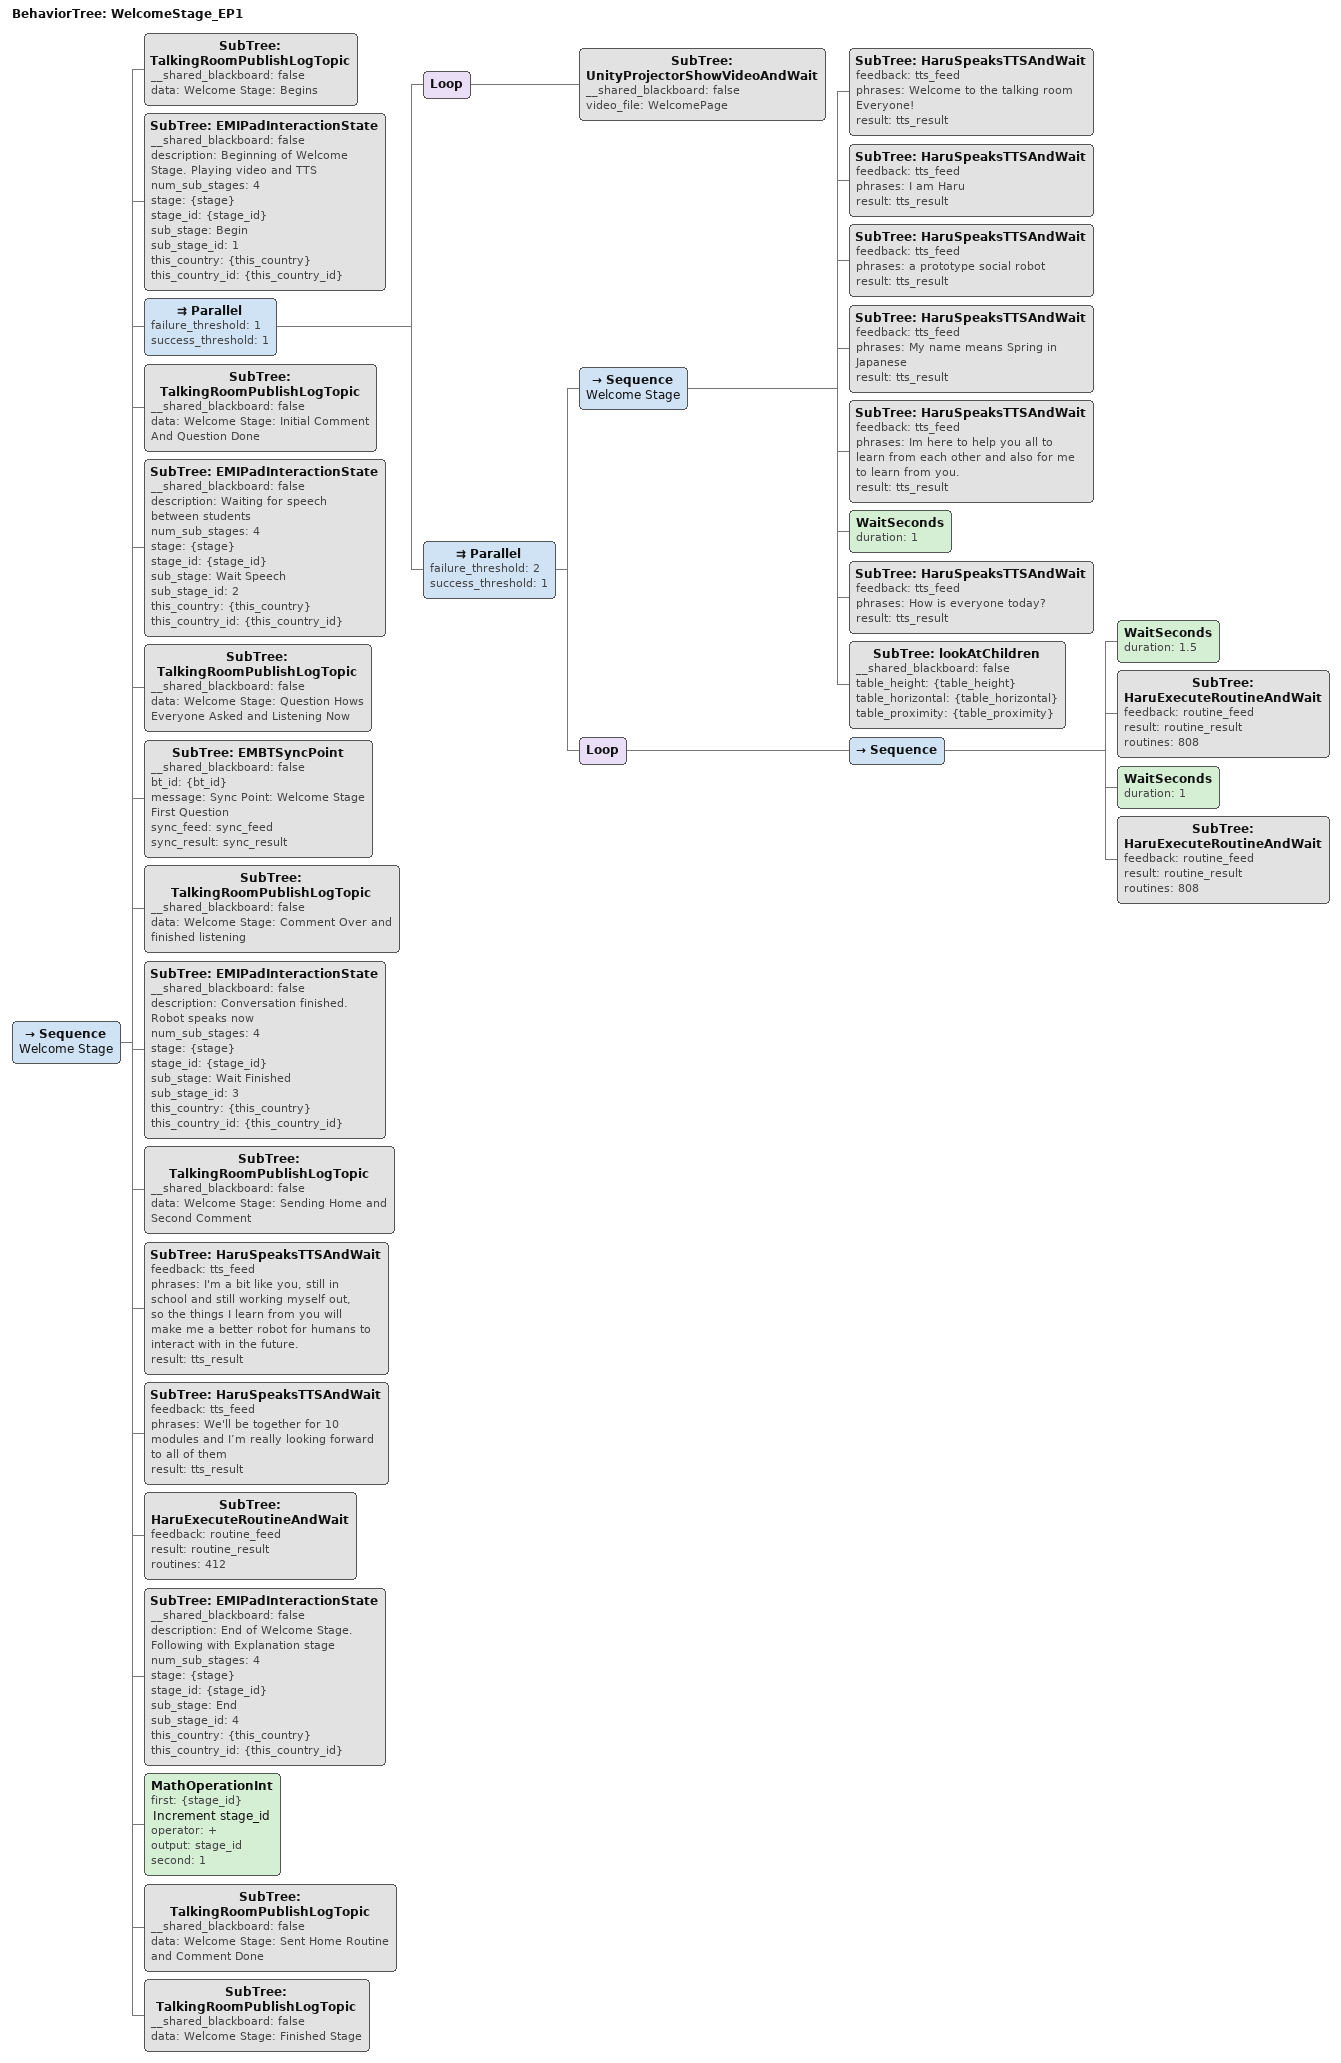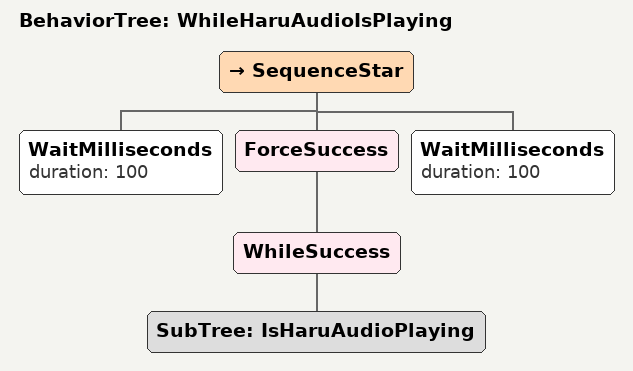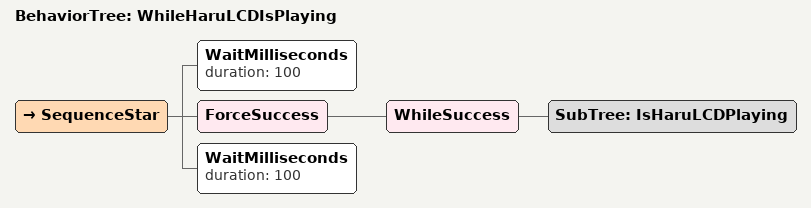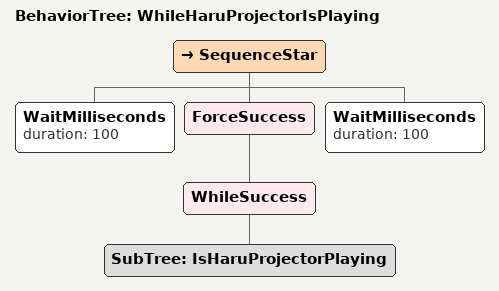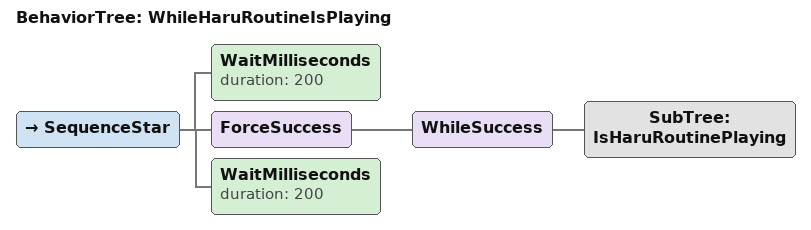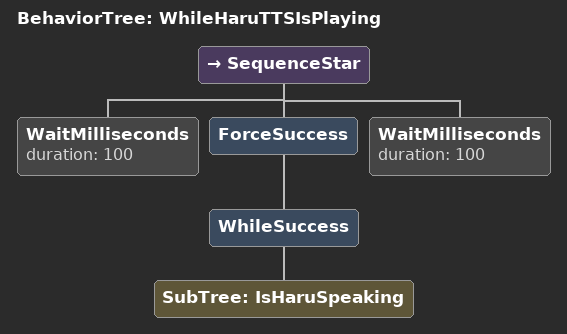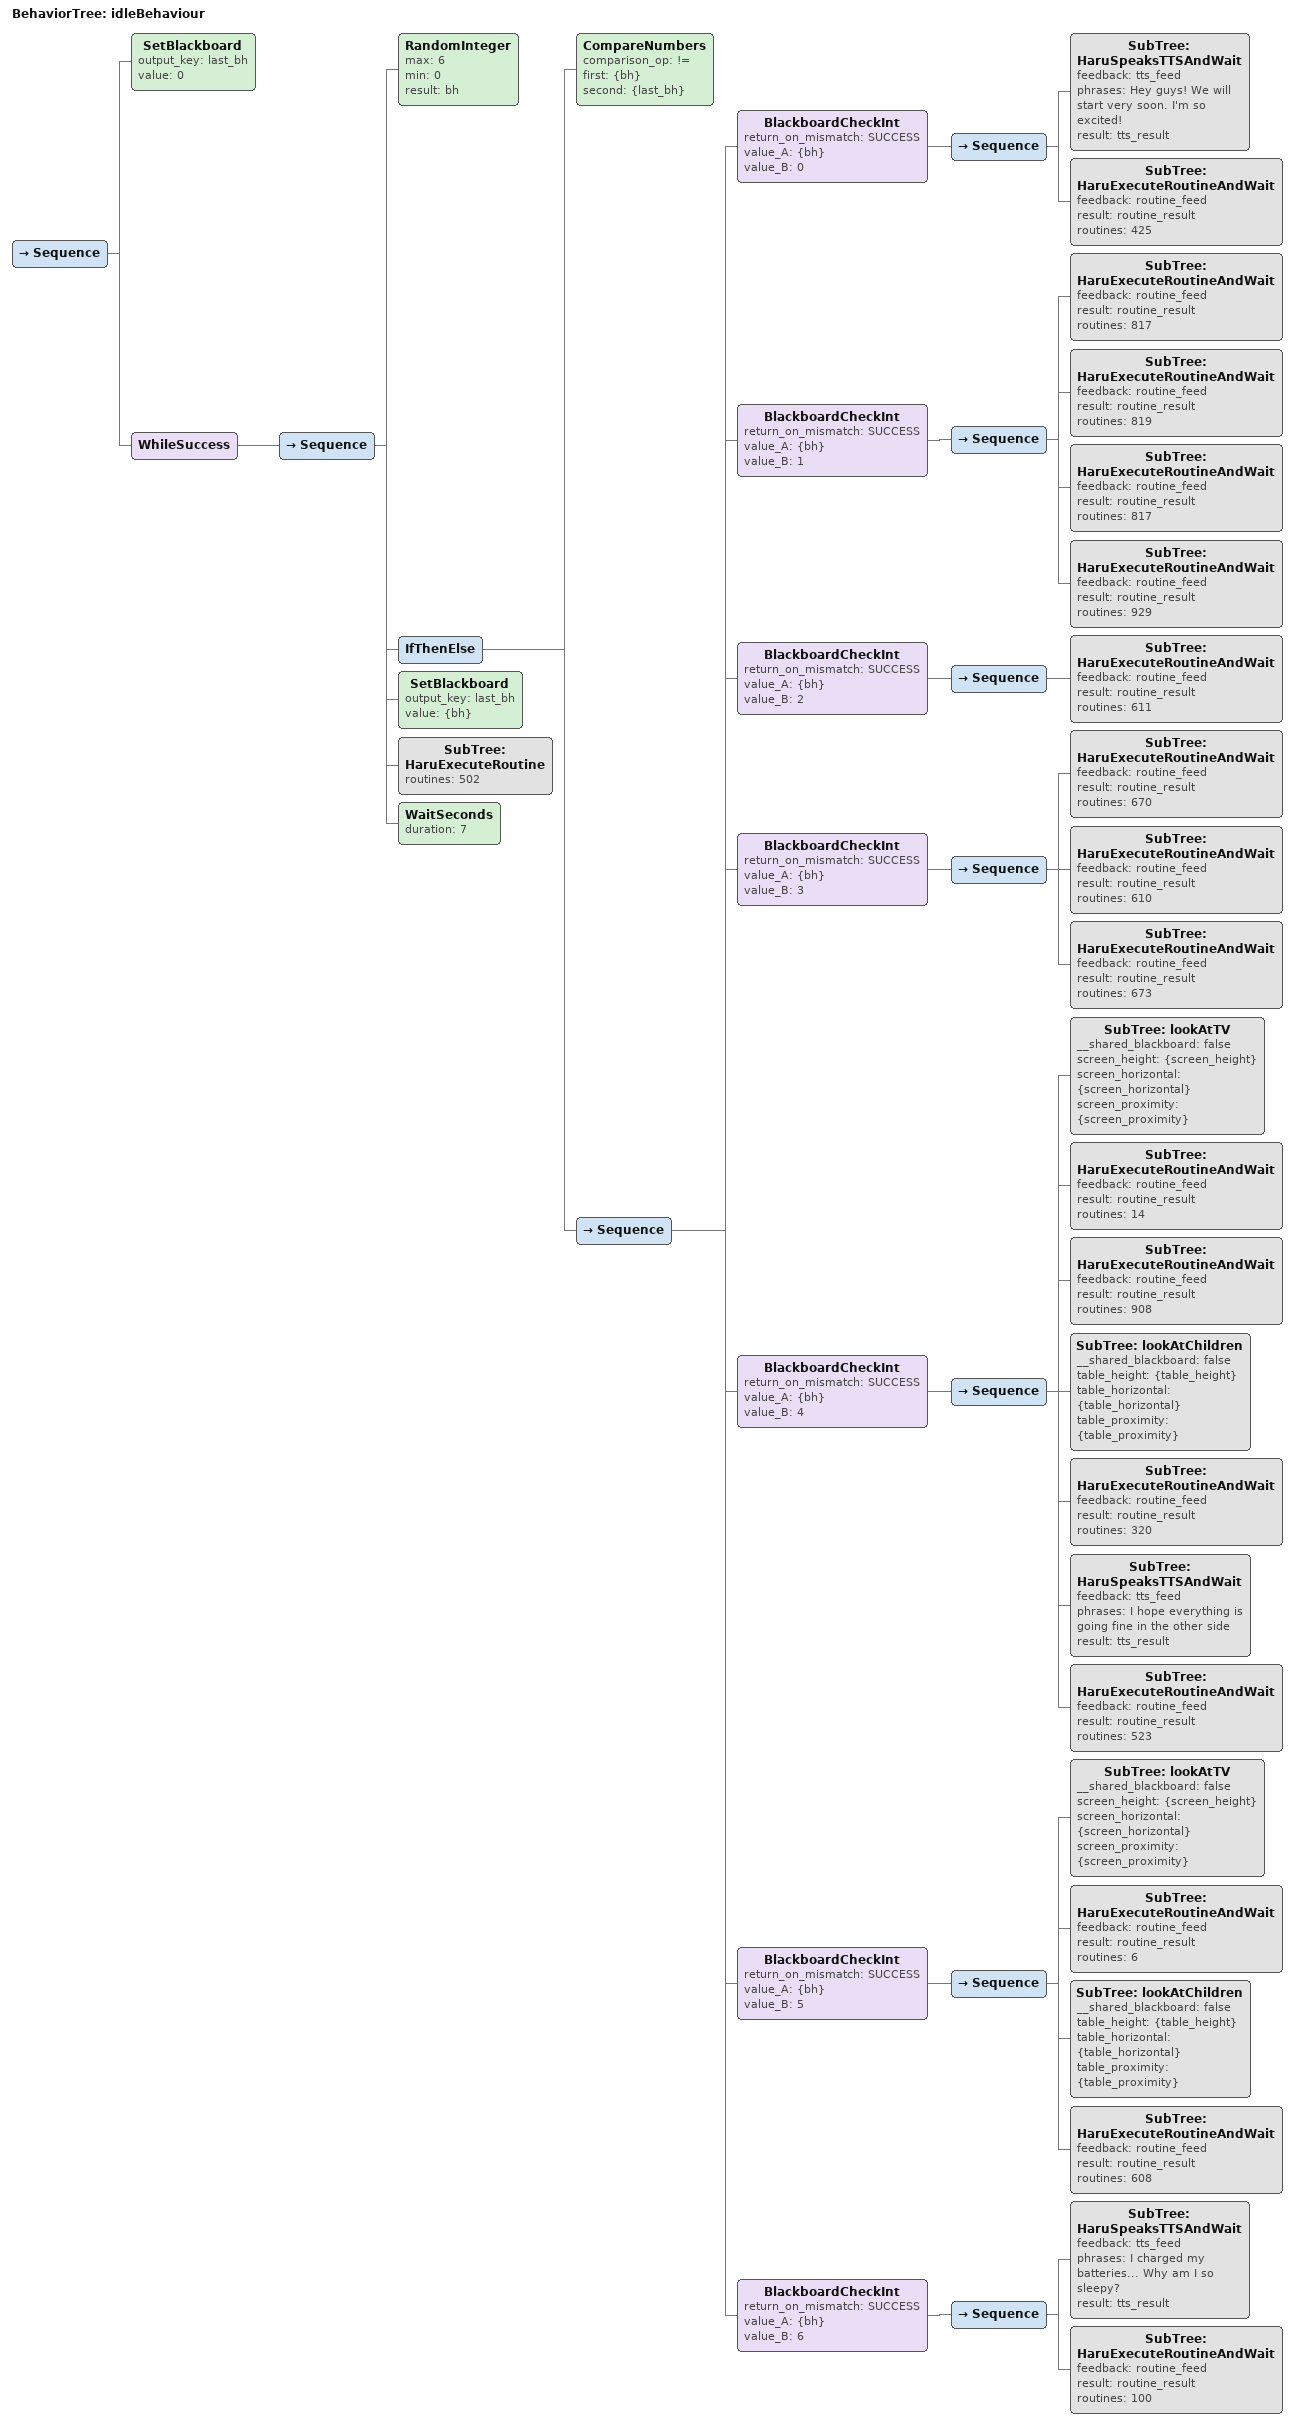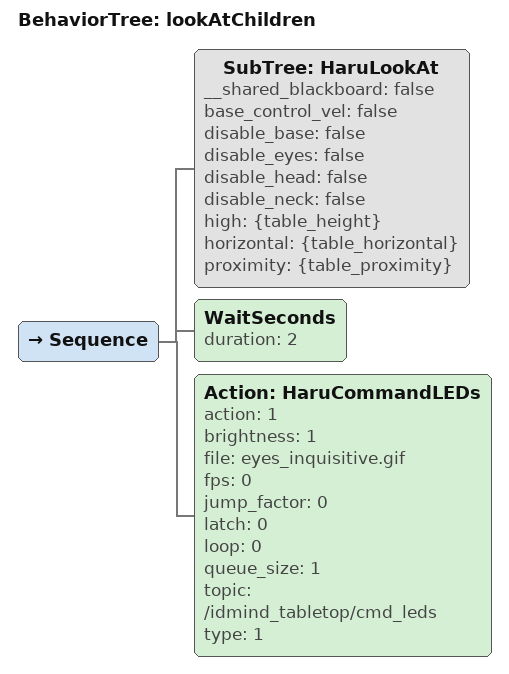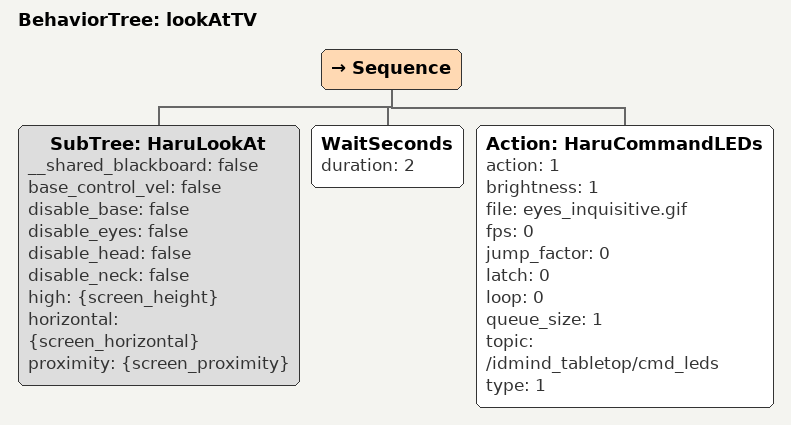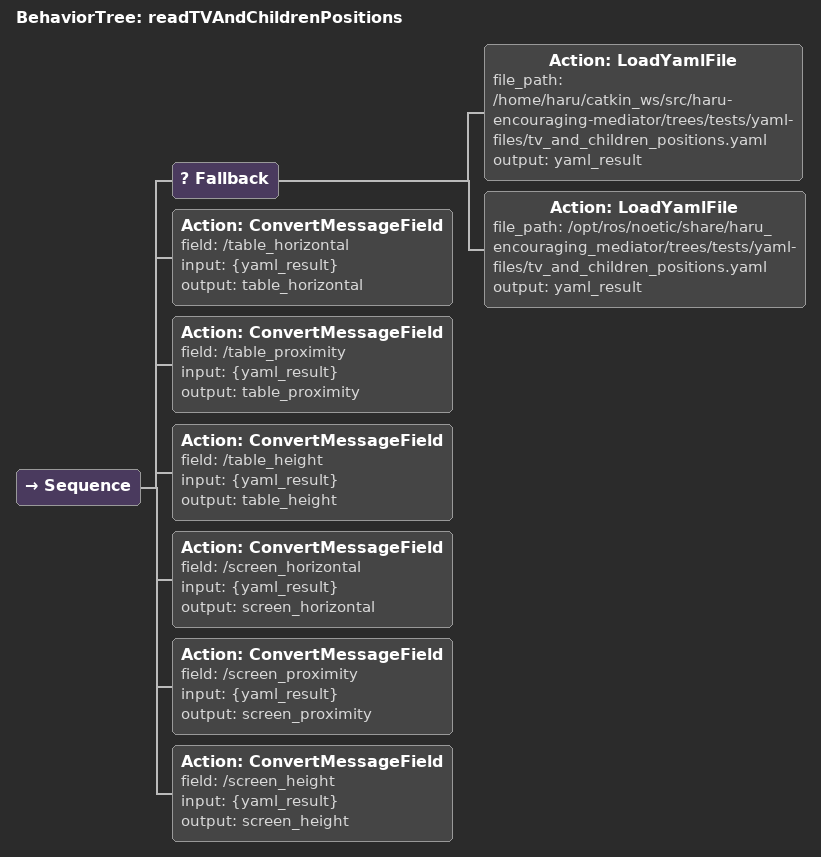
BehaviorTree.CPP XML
<BehaviorTree ID="WelcomeStage_EP1">
    <Sequence name="Welcome Stage">
        <SubTree ID="TalkingRoomPublishLogTopic" __shared_blackboard="false" data="Welcome Stage: Begins"/>
        <SubTree ID="EMIPadInteractionState" __shared_blackboard="false" description="Beginning of Welcome Stage. Playing video and TTS" num_sub_stages="4" stage="{stage}" stage_id="{stage_id}" sub_stage="Begin" sub_stage_id="1" this_country="{this_country}" this_country_id="{this_country_id}"/>
        <Parallel failure_threshold="1" success_threshold="1">
            <Loop>
                <SubTree ID="UnityProjectorShowVideoAndWait" __shared_blackboard="false" video_file="WelcomePage"/>
            </Loop>
            <Parallel failure_threshold="2" success_threshold="1">
                <Sequence name="Welcome Stage">
                    <SubTree ID="HaruSpeaksTTSAndWait" feedback="tts_feed" phrases="Welcome to the talking room Everyone!" result="tts_result"/>
                    <SubTree ID="HaruSpeaksTTSAndWait" feedback="tts_feed" phrases=" I am Haru" result="tts_result"/>
                    <SubTree ID="HaruSpeaksTTSAndWait" feedback="tts_feed" phrases=" a prototype social robot" result="tts_result"/>
                    <SubTree ID="HaruSpeaksTTSAndWait" feedback="tts_feed" phrases="My name means Spring in Japanese" result="tts_result"/>
                    <SubTree ID="HaruSpeaksTTSAndWait" feedback="tts_feed" phrases="Im here to help you all to learn from each other and also for me to learn from you." result="tts_result"/>
                    <WaitSeconds duration="1"/>
                    <SubTree ID="HaruSpeaksTTSAndWait" feedback="tts_feed" phrases="How is everyone today?" result="tts_result"/>
                    <SubTree ID="lookAtChildren" __shared_blackboard="false" table_height="{table_height}" table_horizontal="{table_horizontal}" table_proximity="{table_proximity}"/>
                </Sequence>
                <Loop>
                    <Sequence>
                        <WaitSeconds duration="1.5"/>
                        <SubTree ID="HaruExecuteRoutineAndWait" feedback="routine_feed" result="routine_result" routines="808"/>
                        <WaitSeconds duration="1"/>
                        <SubTree ID="HaruExecuteRoutineAndWait" feedback="routine_feed" result="routine_result" routines="808"/>
                    </Sequence>
                </Loop>
            </Parallel>
        </Parallel>
        <SubTree ID="TalkingRoomPublishLogTopic" __shared_blackboard="false" data="Welcome Stage: Initial Comment And Question Done"/>
        <SubTree ID="EMIPadInteractionState" __shared_blackboard="false" description="Waiting for speech between students" num_sub_stages="4" stage="{stage}" stage_id="{stage_id}" sub_stage="Wait Speech" sub_stage_id="2" this_country="{this_country}" this_country_id="{this_country_id}"/>
        <SubTree ID="TalkingRoomPublishLogTopic" __shared_blackboard="false" data="Welcome Stage: Question Hows Everyone Asked and Listening Now"/>
        <SubTree ID="EMBTSyncPoint" __shared_blackboard="false" bt_id="{bt_id}" message="Sync Point: Welcome Stage First Question" sync_feed="sync_feed" sync_result="sync_result"/>
        <SubTree ID="TalkingRoomPublishLogTopic" __shared_blackboard="false" data="Welcome Stage: Comment Over and finished listening"/>
        <SubTree ID="EMIPadInteractionState" __shared_blackboard="false" description="Conversation finished. Robot speaks now" num_sub_stages="4" stage="{stage}" stage_id="{stage_id}" sub_stage="Wait Finished" sub_stage_id="3" this_country="{this_country}" this_country_id="{this_country_id}"/>
        <SubTree ID="TalkingRoomPublishLogTopic" __shared_blackboard="false" data="Welcome Stage: Sending Home and Second Comment"/>
        <SubTree ID="HaruSpeaksTTSAndWait" feedback="tts_feed" phrases="I'm a bit like you, still in school and still working myself out, so the things I learn from you will make me a better robot for humans to interact with in the future." result="tts_result"/>
        <SubTree ID="HaruSpeaksTTSAndWait" feedback="tts_feed" phrases="We'll be together for 10 modules and I’m really looking forward to all of them" result="tts_result"/>
        <SubTree ID="HaruExecuteRoutineAndWait" feedback="routine_feed" result="routine_result" routines="412"/>
        <SubTree ID="EMIPadInteractionState" __shared_blackboard="false" description="End of Welcome Stage. Following with Explanation stage" num_sub_stages="4" stage="{stage}" stage_id="{stage_id}" sub_stage="End" sub_stage_id="4" this_country="{this_country}" this_country_id="{this_country_id}"/>
        <MathOperationInt first="{stage_id}" name="Increment stage_id" operator="+" output="stage_id" second="1"/>
        <SubTree ID="TalkingRoomPublishLogTopic" __shared_blackboard="false" data="Welcome Stage: Sent Home Routine and Comment Done"/>
        <SubTree ID="TalkingRoomPublishLogTopic" __shared_blackboard="false" data="Welcome Stage: Finished Stage"/>
    </Sequence>
</BehaviorTree>

<BehaviorTree ID="WhileHaruAudioIsPlaying">
    <SequenceStar>
        <WaitMilliseconds duration="100"/>
        <ForceSuccess>
            <WhileSuccess>
                <SubTree ID="IsHaruAudioPlaying"/>
            </WhileSuccess>
        </ForceSuccess>
        <WaitMilliseconds duration="100"/>
    </SequenceStar>
</BehaviorTree>

<BehaviorTree ID="WhileHaruLCDIsPlaying">
    <SequenceStar>
        <WaitMilliseconds duration="100"/>
        <ForceSuccess>
            <WhileSuccess>
                <SubTree ID="IsHaruLCDPlaying"/>
            </WhileSuccess>
        </ForceSuccess>
        <WaitMilliseconds duration="100"/>
    </SequenceStar>
</BehaviorTree>

<BehaviorTree ID="WhileHaruProjectorIsPlaying">
    <SequenceStar>
        <WaitMilliseconds duration="100"/>
        <ForceSuccess>
            <WhileSuccess>
                <SubTree ID="IsHaruProjectorPlaying"/>
            </WhileSuccess>
        </ForceSuccess>
        <WaitMilliseconds duration="100"/>
    </SequenceStar>
</BehaviorTree>

<BehaviorTree ID="WhileHaruRoutineIsPlaying">
    <SequenceStar>
        <WaitMilliseconds duration="200"/>
        <ForceSuccess>
            <WhileSuccess>
                <SubTree ID="IsHaruRoutinePlaying"/>
            </WhileSuccess>
        </ForceSuccess>
        <WaitMilliseconds duration="200"/>
    </SequenceStar>
</BehaviorTree>

<BehaviorTree ID="WhileHaruTTSIsPlaying">
    <SequenceStar>
        <WaitMilliseconds duration="100"/>
        <ForceSuccess>
            <WhileSuccess>
                <SubTree ID="IsHaruSpeaking"/>
            </WhileSuccess>
        </ForceSuccess>
        <WaitMilliseconds duration="100"/>
    </SequenceStar>
</BehaviorTree>

<BehaviorTree ID="idleBehaviour">
    <Sequence>
        <SetBlackboard output_key="last_bh" value="0"/>
        <WhileSuccess>
            <Sequence>
                <RandomInteger max="6" min="0" result="bh"/>
                <IfThenElse>
                    <CompareNumbers comparison_op="!=" first="{bh}" second="{last_bh}"/>
                    <Sequence>
                        <BlackboardCheckInt return_on_mismatch="SUCCESS" value_A="{bh}" value_B="0">
                            <Sequence>
                                <SubTree ID="HaruSpeaksTTSAndWait" feedback="tts_feed" phrases="Hey guys! We will start very soon. I'm so excited!" result="tts_result"/>
                                <SubTree ID="HaruExecuteRoutineAndWait" feedback="routine_feed" result="routine_result" routines="425"/>
                            </Sequence>
                        </BlackboardCheckInt>
                        <BlackboardCheckInt return_on_mismatch="SUCCESS" value_A="{bh}" value_B="1">
                            <Sequence>
                                <SubTree ID="HaruExecuteRoutineAndWait" feedback="routine_feed" result="routine_result" routines="817"/>
                                <SubTree ID="HaruExecuteRoutineAndWait" feedback="routine_feed" result="routine_result" routines="819"/>
                                <SubTree ID="HaruExecuteRoutineAndWait" feedback="routine_feed" result="routine_result" routines="817"/>
                                <SubTree ID="HaruExecuteRoutineAndWait" feedback="routine_feed" result="routine_result" routines="929"/>
                            </Sequence>
                        </BlackboardCheckInt>
                        <BlackboardCheckInt return_on_mismatch="SUCCESS" value_A="{bh}" value_B="2">
                            <Sequence>
                                <SubTree ID="HaruExecuteRoutineAndWait" feedback="routine_feed" result="routine_result" routines="611"/>
                            </Sequence>
                        </BlackboardCheckInt>
                        <BlackboardCheckInt return_on_mismatch="SUCCESS" value_A="{bh}" value_B="3">
                            <Sequence>
                                <SubTree ID="HaruExecuteRoutineAndWait" feedback="routine_feed" result="routine_result" routines="670"/>
                                <SubTree ID="HaruExecuteRoutineAndWait" feedback="routine_feed" result="routine_result" routines="610"/>
                                <SubTree ID="HaruExecuteRoutineAndWait" feedback="routine_feed" result="routine_result" routines="673"/>
                            </Sequence>
                        </BlackboardCheckInt>
                        <BlackboardCheckInt return_on_mismatch="SUCCESS" value_A="{bh}" value_B="4">
                            <Sequence>
                                <SubTree ID="lookAtTV" __shared_blackboard="false" screen_height="{screen_height}" screen_horizontal="{screen_horizontal}" screen_proximity="{screen_proximity}"/>
                                <SubTree ID="HaruExecuteRoutineAndWait" feedback="routine_feed" result="routine_result" routines="14"/>
                                <SubTree ID="HaruExecuteRoutineAndWait" feedback="routine_feed" result="routine_result" routines="908"/>
                                <SubTree ID="lookAtChildren" __shared_blackboard="false" table_height="{table_height}" table_horizontal="{table_horizontal}" table_proximity="{table_proximity}"/>
                                <SubTree ID="HaruExecuteRoutineAndWait" feedback="routine_feed" result="routine_result" routines="320"/>
                                <SubTree ID="HaruSpeaksTTSAndWait" feedback="tts_feed" phrases="I hope everything is going fine in the other side" result="tts_result"/>
                                <SubTree ID="HaruExecuteRoutineAndWait" feedback="routine_feed" result="routine_result" routines="523"/>
                            </Sequence>
                        </BlackboardCheckInt>
                        <BlackboardCheckInt return_on_mismatch="SUCCESS" value_A="{bh}" value_B="5">
                            <Sequence>
                                <SubTree ID="lookAtTV" __shared_blackboard="false" screen_height="{screen_height}" screen_horizontal="{screen_horizontal}" screen_proximity="{screen_proximity}"/>
                                <SubTree ID="HaruExecuteRoutineAndWait" feedback="routine_feed" result="routine_result" routines="6"/>
                                <SubTree ID="lookAtChildren" __shared_blackboard="false" table_height="{table_height}" table_horizontal="{table_horizontal}" table_proximity="{table_proximity}"/>
                                <SubTree ID="HaruExecuteRoutineAndWait" feedback="routine_feed" result="routine_result" routines="608"/>
                            </Sequence>
                        </BlackboardCheckInt>
                        <BlackboardCheckInt return_on_mismatch="SUCCESS" value_A="{bh}" value_B="6">
                            <Sequence>
                                <SubTree ID="HaruSpeaksTTSAndWait" feedback="tts_feed" phrases="I charged my batteries... Why am I so sleepy?" result="tts_result"/>
                                <SubTree ID="HaruExecuteRoutineAndWait" feedback="routine_feed" result="routine_result" routines="100"/>
                            </Sequence>
                        </BlackboardCheckInt>
                    </Sequence>
                </IfThenElse>
                <SetBlackboard output_key="last_bh" value="{bh}"/>
                <SubTree ID="HaruExecuteRoutine" routines="502"/>
                <WaitSeconds duration="7"/>
            </Sequence>
        </WhileSuccess>
    </Sequence>
</BehaviorTree>

<BehaviorTree ID="lookAtChildren">
    <Sequence>
        <SubTree ID="HaruLookAt" __shared_blackboard="false" base_control_vel="false" disable_base="false" disable_eyes="false" disable_head="false" disable_neck="false" high="{table_height}" horizontal="{table_horizontal}" proximity="{table_proximity}"/>
        <WaitSeconds duration="2"/>
        <Action ID="HaruCommandLEDs" action="1" brightness="1" file="eyes_inquisitive.gif" fps="0" jump_factor="0" latch="0" loop="0" queue_size="1" topic="/idmind_tabletop/cmd_leds" type="1"/>
    </Sequence>
</BehaviorTree>

<BehaviorTree ID="lookAtTV">
    <Sequence>
        <SubTree ID="HaruLookAt" __shared_blackboard="false" base_control_vel="false" disable_base="false" disable_eyes="false" disable_head="false" disable_neck="false" high="{screen_height}" horizontal="{screen_horizontal}" proximity="{screen_proximity}"/>
        <WaitSeconds duration="2"/>
        <Action ID="HaruCommandLEDs" action="1" brightness="1" file="eyes_inquisitive.gif" fps="0" jump_factor="0" latch="0" loop="0" queue_size="1" topic="/idmind_tabletop/cmd_leds" type="1"/>
    </Sequence>
</BehaviorTree>

<BehaviorTree ID="readTVAndChildrenPositions">
    <Sequence>
        <Fallback>
            <Action ID="LoadYamlFile" file_path="/home/haru/catkin_ws/src/haru-encouraging-mediator/trees/tests/yaml-files/tv_and_children_positions.yaml" output="yaml_result"/>
            <Action ID="LoadYamlFile" file_path="/opt/ros/noetic/share/haru_encouraging_mediator/trees/tests/yaml-files/tv_and_children_positions.yaml" output="yaml_result"/>
        </Fallback>
        <Action ID="ConvertMessageField" field="/table_horizontal" input="{yaml_result}" output="table_horizontal"/>
        <Action ID="ConvertMessageField" field="/table_proximity" input="{yaml_result}" output="table_proximity"/>
        <Action ID="ConvertMessageField" field="/table_height" input="{yaml_result}" output="table_height"/>
        <Action ID="ConvertMessageField" field="/screen_horizontal" input="{yaml_result}" output="screen_horizontal"/>
        <Action ID="ConvertMessageField" field="/screen_proximity" input="{yaml_result}" output="screen_proximity"/>
        <Action ID="ConvertMessageField" field="/screen_height" input="{yaml_result}" output="screen_height"/>
    </Sequence>
</BehaviorTree>
